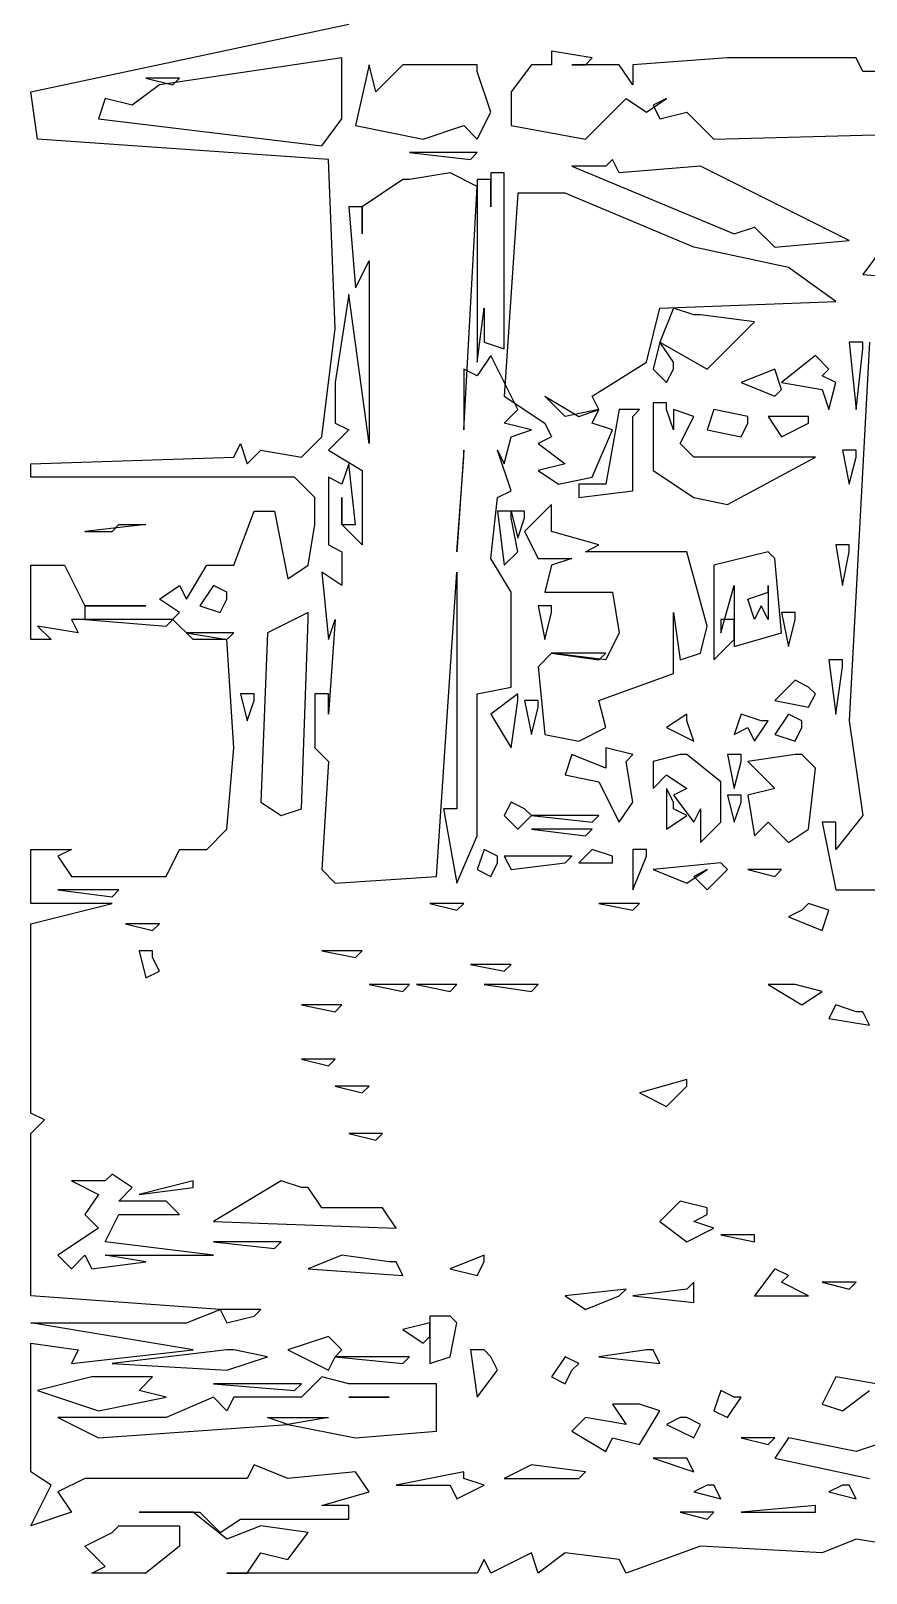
# Model space of a CAD drawing. Extents: x 1 to 798, y 2 to 577.
# Drawn here: x 1 to 124.5, y 2 to 230 of the extents above; entities that cross this region are included whole.
import ezdxf

# ---------------------------------------------------------------- set-up
doc = ezdxf.new("R2010")
doc.units = 0

msp = doc.modelspace()

# ---------------------------------------------------------------- linework, layer by layer
for p, q in [((1, 221), (48, 231)), ((1, 221), (48, 231)), ((47, 226), (20, 222)), ((47, 226), (20, 222)), ((47, 225), (47, 226)), ((47, 225), (47, 226)), ((84, 226), (78, 227)), ((78, 227), (78, 225)), ((84, 226), (78, 227)), ((78, 227), (78, 225)), ((83, 225), (84, 226)), ((83, 225), (84, 226)), ((104, 226), (90, 225)), ((104, 226), (90, 225)), ((123, 226), (104, 226)), ((123, 226), (104, 226)), ((124, 224), (123, 226)), ((124, 224), (123, 226)), ((47, 217), (47, 225)), ((47, 217), (47, 225)), ((51, 225), (49, 216)), ((51, 225), (49, 216)), ((52, 221), (51, 225)), ((52, 221), (51, 225)), ((56, 225), (52, 221)), ((56, 225), (52, 221)), ((67, 225), (56, 225)), ((67, 225), (56, 225)), ((67, 224), (67, 225)), ((67, 224), (67, 225)), ((69, 218), (67, 224)), ((69, 218), (67, 224)), ((75, 225), (72, 221)), ((75, 225), (72, 221)), ((78, 225), (75, 225)), ((78, 225), (75, 225)), ((88, 225), (81, 225)), ((81, 225), (83, 225)), ((88, 225), (81, 225)), ((81, 225), (83, 225)), ((90, 222), (88, 225)), ((90, 222), (88, 225)), ((90, 225), (90, 222)), ((90, 225), (90, 222)), ((142, 224), (124, 224)), ((142, 224), (124, 224)), ((20, 222), (16, 219)), ((20, 222), (16, 219)), ((23, 223), (18, 223)), ((18, 223), (22, 222)), ((23, 223), (18, 223)), ((18, 223), (22, 222)), ((22, 222), (23, 223)), ((22, 222), (23, 223)), ((2, 214), (1, 221)), ((2, 214), (1, 221)), ((12, 220), (11, 217)), ((12, 220), (11, 217)), ((16, 219), (12, 220)), ((16, 219), (12, 220)), ((72, 221), (72, 216)), ((72, 221), (72, 216)), ((83, 214), (89, 220)), ((83, 214), (89, 220)), ((89, 220), (92, 218)), ((89, 220), (92, 218)), ((92, 218), (95, 220)), ((92, 218), (95, 220)), ((95, 220), (93, 219)), ((95, 220), (93, 219)), ((93, 219), (94, 217)), ((93, 219), (94, 217)), ((11, 217), (44, 213)), ((11, 217), (44, 213)), ((44, 213), (47, 217)), ((44, 213), (47, 217)), ((67, 214), (69, 218)), ((67, 214), (69, 218)), ((94, 217), (98, 218)), ((94, 217), (98, 218)), ((98, 218), (102, 214)), ((98, 218), (102, 214)), ((49, 216), (59, 214)), ((49, 216), (59, 214)), ((59, 214), (65, 216)), ((59, 214), (65, 216)), ((65, 216), (67, 214)), ((65, 216), (67, 214)), ((72, 216), (83, 214)), ((72, 216), (83, 214)), ((102, 214), (141, 215)), ((102, 214), (141, 215)), ((45, 211), (2, 214)), ((45, 211), (2, 214)), ((46, 186), (45, 211)), ((46, 186), (45, 211)), ((67, 212), (57, 212)), ((57, 212), (66, 211)), ((67, 212), (57, 212)), ((57, 212), (66, 211)), ((66, 211), (67, 212)), ((66, 211), (67, 212)), ((86, 210), (81, 210)), ((81, 210), (105, 200)), ((86, 210), (81, 210)), ((81, 210), (105, 200)), ((87, 211), (86, 210)), ((87, 211), (86, 210)), ((88, 209), (87, 211)), ((88, 209), (87, 211)), ((100, 210), (88, 209)), ((100, 210), (88, 209)), ((122, 199), (100, 210)), ((122, 199), (100, 210)), ((56, 208), (50, 204)), ((56, 208), (50, 204)), ((57, 208), (56, 208)), ((57, 208), (56, 208)), ((63, 209), (57, 208)), ((63, 209), (57, 208)), ((67, 207), (63, 209)), ((67, 207), (63, 209)), ((69, 208), (67, 208)), ((67, 208), (67, 181)), ((69, 208), (67, 208)), ((67, 208), (67, 181)), ((71, 209), (69, 209)), ((69, 209), (69, 204)), ((71, 209), (69, 209)), ((69, 209), (69, 204)), ((69, 204), (69, 208)), ((69, 204), (69, 208)), ((71, 208), (71, 209)), ((71, 208), (71, 209)), ((71, 183), (71, 208)), ((71, 183), (71, 208)), ((65, 171), (67, 207)), ((65, 171), (67, 207)), ((73, 206), (71, 176)), ((73, 206), (71, 176)), ((79, 206), (73, 206)), ((79, 206), (73, 206)), ((80, 206), (79, 206)), ((80, 206), (79, 206)), ((99, 198), (80, 206)), ((99, 198), (80, 206)), ((50, 204), (48, 204)), ((48, 204), (49, 192)), ((50, 204), (48, 204)), ((48, 204), (49, 192)), ((50, 204), (50, 200)), ((50, 200), (50, 204)), ((50, 204), (50, 200)), ((50, 200), (50, 204)), ((105, 200), (108, 201)), ((105, 200), (108, 201)), ((108, 201), (111, 198)), ((108, 201), (111, 198)), ((111, 198), (122, 199)), ((111, 198), (122, 199)), ((113, 195), (99, 198)), ((113, 195), (99, 198)), ((127, 198), (124, 194)), ((127, 198), (124, 194)), ((49, 192), (51, 196)), ((49, 192), (51, 196)), ((51, 196), (51, 169)), ((51, 196), (51, 169)), ((120, 190), (113, 195)), ((120, 190), (113, 195)), ((124, 194), (136, 193)), ((124, 194), (136, 193)), ((48, 191), (46, 178)), ((48, 191), (46, 178)), ((51, 169), (48, 191)), ((51, 169), (48, 191)), ((94, 189), (120, 190)), ((94, 189), (120, 190)), ((67, 181), (68, 189)), ((67, 181), (68, 189)), ((68, 189), (68, 184)), ((68, 189), (68, 184)), ((92, 181), (94, 189)), ((92, 181), (94, 189)), ((96, 189), (94, 184)), ((96, 189), (94, 184)), ((99, 188), (96, 189)), ((99, 188), (96, 189)), ((100, 188), (99, 188)), ((100, 188), (99, 188)), ((108, 187), (100, 188)), ((108, 187), (100, 188)), ((101, 180), (108, 187)), ((101, 180), (108, 187)), ((44, 170), (46, 186)), ((44, 170), (46, 186)), ((68, 184), (71, 183)), ((68, 184), (71, 183)), ((94, 184), (93, 180)), ((94, 184), (93, 180)), ((94, 184), (101, 180)), ((96, 181), (94, 184)), ((94, 184), (101, 180)), ((96, 181), (94, 184)), ((124, 184), (122, 184)), ((122, 184), (123, 174)), ((125, 184), (122, 128)), ((124, 184), (122, 184)), ((122, 184), (123, 174)), ((125, 184), (122, 128)), ((123, 174), (124, 183)), ((123, 174), (124, 183)), ((124, 183), (124, 184)), ((124, 183), (124, 184)), ((69, 182), (67, 179)), ((69, 182), (67, 179)), ((73, 174), (69, 182)), ((73, 174), (69, 182)), ((84, 176), (92, 181)), ((84, 176), (92, 181)), ((96, 180), (96, 181)), ((96, 180), (96, 181)), ((117, 182), (112, 178)), ((117, 182), (112, 178)), ((119, 180), (117, 182)), ((119, 180), (117, 182)), ((46, 178), (46, 172)), ((46, 178), (46, 172)), ((67, 179), (65, 180)), ((65, 180), (65, 171)), ((67, 179), (65, 180)), ((65, 180), (65, 171)), ((93, 180), (95, 178)), ((93, 180), (95, 178)), ((95, 178), (96, 180)), ((95, 178), (96, 180)), ((111, 180), (106, 178)), ((111, 180), (106, 178)), ((106, 178), (111, 176)), ((106, 178), (111, 176)), ((112, 177), (111, 180)), ((112, 177), (111, 180)), ((112, 178), (118, 177)), ((112, 178), (118, 177)), ((118, 179), (119, 180)), ((118, 179), (119, 180)), ((120, 178), (118, 179)), ((120, 178), (118, 179)), ((119, 174), (120, 178)), ((119, 174), (120, 178)), ((71, 176), (77, 172)), ((71, 176), (77, 172)), ((80, 173), (77, 176)), ((77, 176), (82, 173)), ((80, 173), (77, 176)), ((77, 176), (82, 173)), ((85, 174), (84, 176)), ((85, 174), (84, 176)), ((111, 176), (112, 177)), ((111, 176), (112, 177)), ((118, 177), (119, 174)), ((118, 177), (119, 174)), ((71, 172), (73, 174)), ((71, 172), (73, 174)), ((85, 174), (80, 173)), ((85, 174), (80, 173)), ((82, 173), (85, 174)), ((82, 173), (85, 174)), ((84, 172), (85, 174)), ((84, 172), (85, 174)), ((88, 174), (86, 163)), ((88, 174), (86, 163)), ((91, 174), (88, 174)), ((91, 174), (88, 174)), ((90, 173), (91, 174)), ((90, 173), (91, 174)), ((95, 175), (93, 175)), ((93, 175), (93, 165)), ((95, 175), (93, 175)), ((93, 175), (93, 165)), ((95, 174), (95, 175)), ((95, 174), (95, 175)), ((96, 171), (95, 174)), ((96, 171), (95, 174)), ((99, 173), (96, 174)), ((96, 174), (96, 171)), ((99, 173), (96, 174)), ((96, 174), (96, 171)), ((102, 174), (101, 171)), ((102, 174), (101, 171)), ((107, 173), (102, 174)), ((107, 173), (102, 174)), ((48, 171), (45, 168)), ((48, 171), (45, 168)), ((46, 172), (48, 171)), ((46, 172), (48, 171)), ((75, 171), (71, 172)), ((75, 171), (71, 172)), ((72, 170), (75, 171)), ((72, 170), (75, 171)), ((77, 172), (78, 170)), ((77, 172), (78, 170)), ((87, 171), (84, 172)), ((87, 171), (84, 172)), ((84, 164), (87, 171)), ((84, 164), (87, 171)), ((90, 162), (90, 173)), ((90, 162), (90, 173)), ((97, 169), (99, 173)), ((97, 169), (99, 173)), ((101, 171), (106, 170)), ((101, 171), (106, 170)), ((106, 170), (107, 172)), ((106, 170), (107, 172)), ((107, 172), (107, 173)), ((107, 172), (107, 173)), ((116, 173), (110, 173)), ((110, 173), (112, 170)), ((116, 173), (110, 173)), ((110, 173), (112, 170)), ((112, 170), (116, 172)), ((112, 170), (116, 172)), ((116, 172), (116, 173)), ((116, 172), (116, 173)), ((31, 167), (32, 169)), ((31, 167), (32, 169)), ((32, 169), (33, 166)), ((32, 169), (33, 166)), ((41, 167), (44, 170)), ((41, 167), (44, 170)), ((71, 166), (72, 170)), ((71, 166), (72, 170)), ((78, 170), (76, 169)), ((78, 170), (76, 169)), ((76, 169), (80, 166)), ((76, 169), (80, 166)), ((99, 167), (97, 169)), ((99, 167), (97, 169)), ((1, 166), (31, 167)), ((1, 166), (31, 167)), ((33, 166), (35, 168)), ((33, 166), (35, 168)), ((35, 168), (41, 167)), ((35, 168), (41, 167)), ((45, 168), (50, 165)), ((45, 168), (50, 165)), ((65, 168), (64, 153)), ((65, 168), (64, 153)), ((64, 153), (65, 167)), ((64, 153), (65, 167)), ((65, 167), (65, 168)), ((65, 167), (65, 168)), ((72, 162), (70, 168)), ((70, 168), (71, 166)), ((72, 162), (70, 168)), ((70, 168), (71, 166)), ((117, 167), (99, 167)), ((117, 167), (99, 167)), ((104, 160), (117, 167)), ((104, 160), (117, 167)), ((123, 168), (121, 168)), ((121, 168), (122, 163)), ((123, 168), (121, 168)), ((121, 168), (122, 163)), ((122, 163), (123, 167)), ((122, 163), (123, 167)), ((123, 167), (123, 168)), ((123, 167), (123, 168)), ((1, 164), (1, 166)), ((1, 164), (1, 166)), ((48, 166), (47, 163)), ((48, 166), (47, 163)), ((49, 157), (48, 166)), ((49, 157), (48, 166)), ((50, 165), (50, 154)), ((50, 165), (50, 154)), ((80, 166), (76, 165)), ((80, 166), (76, 165)), ((76, 165), (79, 163)), ((76, 165), (79, 163)), ((93, 165), (99, 161)), ((93, 165), (99, 161)), ((40, 164), (1, 164)), ((40, 164), (1, 164)), ((43, 161), (40, 164)), ((43, 161), (40, 164)), ((47, 163), (45, 164)), ((45, 164), (45, 154)), ((47, 163), (45, 164)), ((45, 164), (45, 154)), ((70, 161), (72, 162)), ((70, 161), (72, 162)), ((79, 163), (84, 164)), ((79, 163), (84, 164)), ((86, 163), (82, 163)), ((82, 163), (82, 161)), ((86, 163), (82, 163)), ((82, 163), (82, 161)), ((82, 161), (90, 162)), ((82, 161), (90, 162)), ((43, 157), (43, 161)), ((43, 157), (43, 161)), ((47, 157), (47, 161)), ((47, 161), (47, 157)), ((47, 157), (47, 161)), ((47, 161), (47, 157)), ((69, 152), (70, 161)), ((69, 152), (70, 161)), ((78, 160), (74, 156)), ((78, 160), (74, 156)), ((78, 159), (78, 160)), ((78, 159), (78, 160)), ((99, 161), (104, 160)), ((99, 161), (104, 160)), ((31, 151), (34, 159)), ((31, 151), (34, 159)), ((34, 159), (37, 159)), ((34, 159), (37, 159)), ((37, 159), (39, 149)), ((37, 159), (39, 149)), ((72, 159), (70, 159)), ((70, 159), (71, 151)), ((72, 159), (70, 159)), ((70, 159), (71, 151)), ((72, 158), (72, 159)), ((74, 159), (72, 159)), ((72, 159), (73, 155)), ((72, 158), (72, 159)), ((74, 159), (72, 159)), ((72, 159), (73, 155)), ((73, 153), (72, 158)), ((73, 153), (72, 158)), ((73, 155), (74, 158)), ((73, 155), (74, 158)), ((74, 158), (74, 159)), ((74, 158), (74, 159)), ((78, 156), (78, 159)), ((78, 156), (78, 159)), ((18, 157), (9, 156)), ((18, 157), (9, 156)), ((9, 156), (13, 156)), ((9, 156), (13, 156)), ((13, 156), (14, 157)), ((13, 156), (14, 157)), ((14, 157), (18, 157)), ((14, 157), (18, 157)), ((42, 151), (43, 157)), ((42, 151), (43, 157)), ((50, 154), (47, 157)), ((47, 157), (49, 157)), ((50, 154), (47, 157)), ((47, 157), (49, 157)), ((74, 156), (76, 152)), ((74, 156), (76, 152)), ((85, 154), (78, 156)), ((85, 154), (78, 156)), ((45, 154), (47, 153)), ((45, 154), (47, 153)), ((47, 153), (47, 148)), ((47, 153), (47, 148)), ((71, 151), (73, 153)), ((71, 151), (73, 153)), ((83, 153), (85, 154)), ((83, 153), (85, 154)), ((98, 153), (83, 153)), ((98, 153), (83, 153)), ((101, 142), (98, 153)), ((101, 142), (98, 153)), ((110, 153), (102, 151)), ((110, 153), (102, 151)), ((111, 152), (110, 153)), ((111, 152), (110, 153)), ((122, 154), (120, 154)), ((120, 154), (121, 148)), ((122, 154), (120, 154)), ((120, 154), (121, 148)), ((121, 148), (122, 153)), ((121, 148), (122, 153)), ((122, 153), (122, 154)), ((122, 153), (122, 154)), ((1, 140), (1, 151)), ((1, 151), (6, 151)), ((1, 140), (1, 151)), ((1, 151), (6, 151)), ((6, 151), (9, 145)), ((6, 151), (9, 145)), ((24, 146), (27, 151)), ((24, 146), (27, 151)), ((27, 151), (31, 151)), ((27, 151), (31, 151)), ((39, 149), (42, 151)), ((39, 149), (42, 151)), ((72, 147), (69, 152)), ((72, 147), (69, 152)), ((76, 152), (81, 152)), ((76, 152), (81, 152)), ((78, 151), (77, 147)), ((78, 151), (77, 147)), ((81, 152), (78, 151)), ((81, 152), (78, 151)), ((102, 151), (102, 137)), ((102, 151), (102, 137)), ((112, 141), (111, 152)), ((112, 141), (111, 152)), ((47, 148), (44, 150)), ((44, 150), (45, 140)), ((47, 148), (44, 150)), ((44, 150), (45, 140)), ((61, 105), (64, 150)), ((61, 105), (64, 150)), ((64, 150), (64, 115)), ((64, 150), (64, 115)), ((20, 146), (23, 148)), ((20, 146), (23, 148)), ((23, 144), (20, 146)), ((23, 144), (20, 146)), ((23, 148), (24, 146)), ((23, 148), (24, 146)), ((28, 148), (26, 145)), ((28, 148), (26, 145)), ((30, 147), (28, 148)), ((30, 147), (28, 148)), ((29, 144), (30, 146)), ((29, 144), (30, 146)), ((30, 146), (30, 147)), ((30, 146), (30, 147)), ((72, 133), (72, 147)), ((72, 133), (72, 147)), ((77, 147), (87, 147)), ((77, 147), (87, 147)), ((87, 147), (88, 141)), ((87, 147), (88, 141)), ((103, 141), (105, 148)), ((103, 141), (105, 148)), ((105, 148), (105, 139)), ((105, 148), (105, 139)), ((107, 146), (110, 147)), ((107, 146), (110, 147)), ((108, 143), (107, 146)), ((108, 143), (107, 146)), ((110, 148), (110, 143)), ((110, 147), (110, 148)), ((110, 148), (110, 143)), ((110, 147), (110, 148)), ((9, 145), (18, 145)), ((18, 145), (9, 145)), ((9, 145), (9, 143)), ((9, 145), (18, 145)), ((18, 145), (9, 145)), ((9, 145), (9, 143)), ((21, 142), (23, 144)), ((21, 142), (23, 144)), ((26, 145), (29, 144)), ((26, 145), (29, 144)), ((42, 144), (36, 141)), ((42, 144), (36, 141)), ((42, 143), (42, 144)), ((42, 143), (42, 144)), ((78, 145), (76, 145)), ((76, 145), (77, 140)), ((78, 145), (76, 145)), ((76, 145), (77, 140)), ((77, 140), (78, 144)), ((77, 140), (78, 144)), ((78, 144), (78, 145)), ((78, 144), (78, 145)), ((96, 135), (96, 144)), ((96, 144), (97, 137)), ((96, 135), (96, 144)), ((96, 144), (97, 137)), ((109, 145), (108, 143)), ((109, 145), (108, 143)), ((110, 143), (109, 145)), ((110, 143), (109, 145)), ((114, 144), (112, 144)), ((112, 144), (113, 139)), ((114, 144), (112, 144)), ((112, 144), (113, 139)), ((114, 143), (114, 144)), ((114, 143), (114, 144)), ((8, 141), (2, 142)), ((2, 142), (4, 140)), ((8, 141), (2, 142)), ((2, 142), (4, 140)), ((22, 143), (7, 143)), ((7, 143), (8, 141)), ((22, 143), (7, 143)), ((7, 143), (8, 141)), ((9, 143), (21, 142)), ((9, 143), (21, 142)), ((25, 140), (22, 143)), ((25, 140), (22, 143)), ((41, 115), (42, 143)), ((41, 115), (42, 143)), ((45, 140), (46, 143)), ((46, 143), (45, 129)), ((45, 140), (46, 143)), ((46, 143), (45, 129)), ((100, 138), (101, 142)), ((100, 138), (101, 142)), ((105, 143), (103, 143)), ((103, 143), (103, 141)), ((105, 143), (103, 143)), ((103, 143), (103, 141)), ((105, 140), (105, 143)), ((105, 140), (105, 143)), ((113, 139), (114, 143)), ((113, 139), (114, 143)), ((4, 140), (1, 140)), ((4, 140), (1, 140)), ((31, 141), (24, 141)), ((24, 141), (30, 140)), ((31, 141), (24, 141)), ((24, 141), (30, 140)), ((30, 140), (25, 140)), ((30, 140), (25, 140)), ((30, 140), (31, 141)), ((30, 140), (31, 141)), ((31, 124), (30, 140)), ((31, 124), (30, 140)), ((36, 141), (35, 116)), ((36, 141), (35, 116)), ((88, 141), (86, 137)), ((88, 141), (86, 137)), ((102, 137), (105, 140)), ((102, 137), (105, 140)), ((105, 139), (112, 141)), ((105, 139), (112, 141)), ((78, 138), (76, 136)), ((78, 138), (76, 136)), ((86, 137), (78, 138)), ((86, 138), (78, 138)), ((78, 138), (85, 137)), ((86, 137), (78, 138)), ((86, 138), (78, 138)), ((78, 138), (85, 137)), ((85, 137), (86, 138)), ((85, 137), (86, 138)), ((97, 137), (100, 138)), ((97, 137), (100, 138)), ((121, 137), (119, 137)), ((119, 137), (120, 129)), ((121, 137), (119, 137)), ((119, 137), (120, 129)), ((121, 136), (121, 137)), ((121, 136), (121, 137)), ((76, 136), (77, 126)), ((76, 136), (77, 126)), ((85, 131), (96, 135)), ((85, 131), (96, 135)), ((120, 129), (121, 136)), ((120, 129), (121, 136)), ((67, 132), (72, 133)), ((67, 132), (72, 133)), ((114, 134), (111, 131)), ((114, 134), (111, 131)), ((116, 133), (114, 134)), ((116, 133), (114, 134)), ((117, 132), (116, 133)), ((117, 132), (116, 133)), ((34, 132), (32, 132)), ((32, 132), (33, 128)), ((34, 132), (32, 132)), ((32, 132), (33, 128)), ((33, 128), (34, 131)), ((33, 128), (34, 131)), ((34, 131), (34, 132)), ((34, 131), (34, 132)), ((45, 132), (43, 132)), ((43, 132), (43, 124)), ((45, 132), (43, 132)), ((43, 132), (43, 124)), ((45, 129), (45, 132)), ((45, 129), (45, 132)), ((67, 111), (67, 132)), ((67, 111), (67, 132)), ((73, 132), (69, 129)), ((73, 132), (69, 129)), ((72, 124), (73, 131)), ((72, 124), (73, 131)), ((73, 131), (73, 132)), ((73, 131), (73, 132)), ((76, 131), (74, 131)), ((74, 131), (75, 126)), ((76, 131), (74, 131)), ((74, 131), (75, 126)), ((75, 126), (76, 130)), ((75, 126), (76, 130)), ((76, 130), (76, 131)), ((76, 130), (76, 131)), ((86, 127), (85, 131)), ((86, 127), (85, 131)), ((111, 131), (116, 130)), ((111, 131), (116, 130)), ((116, 130), (117, 132)), ((116, 130), (117, 132)), ((69, 129), (72, 124)), ((69, 129), (72, 124)), ((98, 129), (95, 127)), ((98, 129), (95, 127)), ((98, 128), (98, 129)), ((98, 128), (98, 129)), ((99, 125), (98, 128)), ((99, 125), (98, 128)), ((106, 129), (105, 126)), ((106, 129), (105, 126)), ((109, 128), (106, 129)), ((109, 128), (106, 129)), ((108, 125), (110, 128)), ((108, 125), (110, 128)), ((110, 128), (109, 128)), ((110, 128), (109, 128)), ((113, 129), (111, 126)), ((113, 129), (111, 126)), ((115, 128), (113, 129)), ((115, 128), (113, 129)), ((115, 127), (115, 128)), ((115, 127), (115, 128)), ((122, 128), (124, 114)), ((122, 128), (124, 114)), ((77, 126), (82, 125)), ((77, 126), (82, 125)), ((82, 125), (86, 127)), ((82, 125), (86, 127)), ((95, 127), (99, 125)), ((95, 127), (99, 125)), ((105, 126), (107, 127)), ((105, 126), (107, 127)), ((107, 127), (108, 125)), ((107, 127), (108, 125)), ((111, 126), (114, 125)), ((111, 126), (114, 125)), ((114, 125), (115, 127)), ((114, 125), (115, 127)), ((30, 112), (31, 124)), ((30, 112), (31, 124)), ((43, 124), (45, 122)), ((43, 124), (45, 122)), ((90, 123), (86, 124)), ((86, 124), (86, 121)), ((90, 123), (86, 124)), ((86, 124), (86, 121)), ((45, 122), (44, 106)), ((45, 122), (44, 106)), ((81, 123), (80, 120)), ((81, 123), (80, 120)), ((86, 121), (81, 123)), ((86, 121), (81, 123)), ((89, 122), (90, 123)), ((89, 122), (90, 123)), ((90, 116), (89, 122)), ((90, 116), (89, 122)), ((97, 123), (93, 122)), ((97, 123), (93, 122)), ((93, 122), (93, 118)), ((93, 122), (93, 118)), ((98, 123), (97, 123)), ((98, 123), (97, 123)), ((103, 119), (98, 123)), ((103, 119), (98, 123)), ((106, 123), (104, 123)), ((104, 123), (105, 118)), ((106, 123), (104, 123)), ((104, 123), (105, 118)), ((105, 118), (106, 122)), ((105, 118), (106, 122)), ((106, 122), (106, 123)), ((106, 122), (106, 123)), ((114, 123), (107, 122)), ((114, 123), (107, 122)), ((107, 122), (111, 118)), ((107, 122), (111, 118)), ((115, 123), (114, 123)), ((115, 123), (114, 123)), ((117, 121), (115, 123)), ((117, 121), (115, 123)), ((116, 112), (117, 121)), ((116, 112), (117, 121)), ((80, 120), (85, 119)), ((80, 120), (85, 119)), ((85, 119), (88, 113)), ((85, 119), (88, 113)), ((93, 118), (95, 120)), ((93, 118), (95, 120)), ((95, 120), (98, 118)), ((95, 120), (98, 118)), ((103, 113), (103, 119)), ((103, 113), (103, 119)), ((96, 116), (95, 118)), ((95, 118), (95, 112)), ((96, 116), (95, 118)), ((95, 118), (95, 112)), ((98, 118), (96, 117)), ((98, 118), (96, 117)), ((96, 117), (99, 113)), ((96, 117), (99, 113)), ((106, 117), (104, 117)), ((104, 117), (105, 113)), ((106, 117), (104, 117)), ((104, 117), (105, 113)), ((106, 116), (106, 117)), ((106, 116), (106, 117)), ((111, 118), (107, 117)), ((111, 118), (107, 117)), ((107, 117), (108, 111)), ((107, 117), (108, 111)), ((35, 116), (38, 114)), ((35, 116), (38, 114)), ((38, 114), (41, 115)), ((38, 114), (41, 115)), ((64, 115), (62, 115)), ((62, 115), (64, 104)), ((64, 115), (62, 115)), ((62, 115), (64, 104)), ((72, 116), (71, 114)), ((72, 116), (71, 114)), ((71, 114), (73, 112)), ((71, 114), (73, 112)), ((74, 115), (72, 116)), ((74, 115), (72, 116)), ((73, 112), (75, 114)), ((73, 112), (75, 114)), ((75, 114), (74, 115)), ((75, 114), (74, 115)), ((85, 114), (75, 114)), ((75, 114), (84, 113)), ((85, 114), (75, 114)), ((75, 114), (84, 113)), ((84, 113), (85, 114)), ((84, 113), (85, 114)), ((88, 113), (90, 116)), ((88, 113), (90, 116)), ((95, 112), (98, 114)), ((95, 112), (98, 114)), ((96, 115), (96, 116)), ((96, 115), (96, 116)), ((98, 114), (96, 115)), ((98, 114), (96, 115)), ((99, 113), (100, 115)), ((99, 113), (100, 115)), ((100, 115), (100, 110)), ((100, 115), (100, 110)), ((105, 113), (106, 116)), ((105, 113), (106, 116)), ((124, 114), (120, 109)), ((124, 114), (120, 109)), ((27, 109), (30, 112)), ((27, 109), (30, 112)), ((84, 112), (75, 112)), ((75, 112), (83, 111)), ((84, 112), (75, 112)), ((75, 112), (83, 111)), ((83, 111), (84, 112)), ((83, 111), (84, 112)), ((100, 110), (103, 113)), ((100, 110), (103, 113)), ((108, 111), (110, 113)), ((108, 111), (110, 113)), ((110, 113), (113, 110)), ((110, 113), (113, 110)), ((113, 110), (116, 112)), ((113, 110), (116, 112)), ((120, 113), (118, 113)), ((118, 113), (120, 103)), ((120, 113), (118, 113)), ((118, 113), (120, 103)), ((120, 109), (120, 113)), ((120, 109), (120, 113)), ((64, 104), (67, 111)), ((64, 104), (67, 111)), ((1, 101), (1, 109)), ((1, 109), (7, 109)), ((1, 101), (1, 109)), ((1, 109), (7, 109)), ((7, 109), (5, 108)), ((7, 109), (5, 108)), ((5, 108), (7, 105)), ((5, 108), (7, 105)), ((21, 105), (23, 109)), ((21, 105), (23, 109)), ((23, 109), (27, 109)), ((23, 109), (27, 109)), ((68, 109), (67, 106)), ((68, 109), (67, 106)), ((70, 108), (68, 109)), ((70, 108), (68, 109)), ((70, 107), (70, 108)), ((70, 107), (70, 108)), ((81, 108), (71, 108)), ((71, 108), (72, 106)), ((81, 108), (71, 108)), ((71, 108), (72, 106)), ((80, 107), (81, 108)), ((80, 107), (81, 108)), ((84, 109), (82, 107)), ((84, 109), (82, 107)), ((87, 108), (84, 109)), ((87, 108), (84, 109)), ((87, 107), (87, 108)), ((87, 107), (87, 108)), ((92, 109), (90, 109)), ((90, 109), (90, 103)), ((92, 109), (90, 109)), ((90, 109), (90, 103)), ((90, 103), (92, 108)), ((90, 103), (92, 108)), ((92, 108), (92, 109)), ((92, 108), (92, 109)), ((7, 105), (21, 105)), ((7, 105), (21, 105)), ((44, 106), (46, 104)), ((44, 106), (46, 104)), ((46, 104), (61, 105)), ((46, 104), (61, 105)), ((67, 106), (69, 105)), ((67, 106), (69, 105)), ((69, 105), (70, 107)), ((69, 105), (70, 107)), ((72, 106), (80, 107)), ((72, 106), (80, 107)), ((82, 107), (87, 107)), ((82, 107), (87, 107)), ((103, 107), (93, 106)), ((103, 107), (93, 106)), ((93, 106), (98, 104)), ((93, 106), (98, 104)), ((98, 104), (101, 106)), ((98, 104), (101, 106)), ((101, 106), (99, 105)), ((101, 106), (99, 105)), ((99, 105), (101, 103)), ((99, 105), (101, 103)), ((101, 103), (104, 106)), ((101, 103), (104, 106)), ((104, 106), (103, 107)), ((104, 106), (103, 107)), ((112, 106), (107, 106)), ((107, 106), (111, 105)), ((112, 106), (107, 106)), ((107, 106), (111, 105)), ((111, 105), (112, 106)), ((111, 105), (112, 106)), ((14, 103), (5, 103)), ((5, 103), (13, 102)), ((14, 103), (5, 103)), ((5, 103), (13, 102)), ((13, 102), (14, 103)), ((13, 102), (14, 103)), ((120, 103), (129, 103)), ((120, 103), (129, 103)), ((1, 98), (13, 101)), ((13, 101), (1, 101)), ((1, 98), (13, 101)), ((13, 101), (1, 101)), ((65, 101), (60, 101)), ((60, 101), (64, 100)), ((65, 101), (60, 101)), ((60, 101), (64, 100)), ((64, 100), (65, 101)), ((64, 100), (65, 101)), ((91, 101), (85, 101)), ((85, 101), (90, 100)), ((91, 101), (85, 101)), ((85, 101), (90, 100)), ((90, 100), (91, 101)), ((90, 100), (91, 101)), ((116, 101), (115, 100)), ((116, 101), (115, 100)), ((119, 100), (116, 101)), ((119, 100), (116, 101)), ((115, 100), (113, 99)), ((115, 100), (113, 99)), ((113, 99), (118, 97)), ((113, 99), (118, 97)), ((118, 97), (119, 100)), ((118, 97), (119, 100)), ((1, 70), (1, 98)), ((1, 70), (1, 98)), ((20, 98), (15, 98)), ((15, 98), (19, 97)), ((20, 98), (15, 98)), ((15, 98), (19, 97)), ((19, 97), (20, 98)), ((19, 97), (20, 98)), ((19, 94), (17, 94)), ((17, 94), (18, 90)), ((19, 94), (17, 94)), ((17, 94), (18, 90)), ((19, 93), (19, 94)), ((19, 93), (19, 94)), ((50, 94), (44, 94)), ((44, 94), (49, 93)), ((50, 94), (44, 94)), ((44, 94), (49, 93)), ((49, 93), (50, 94)), ((49, 93), (50, 94)), ((20, 91), (19, 93)), ((20, 91), (19, 93)), ((72, 92), (66, 92)), ((66, 92), (71, 91)), ((72, 92), (66, 92)), ((66, 92), (71, 91)), ((71, 91), (72, 92)), ((71, 91), (72, 92)), ((18, 90), (20, 91)), ((18, 90), (20, 91)), ((57, 89), (51, 89)), ((51, 89), (56, 88)), ((57, 89), (51, 89)), ((51, 89), (56, 88)), ((56, 88), (57, 89)), ((56, 88), (57, 89)), ((64, 89), (58, 89)), ((58, 89), (63, 88)), ((64, 89), (58, 89)), ((58, 89), (63, 88)), ((63, 88), (64, 89)), ((63, 88), (64, 89)), ((76, 89), (68, 89)), ((68, 89), (75, 88)), ((76, 89), (68, 89)), ((68, 89), (75, 88)), ((75, 88), (76, 89)), ((75, 88), (76, 89)), ((113, 89), (110, 89)), ((110, 89), (115, 86)), ((113, 89), (110, 89)), ((110, 89), (115, 86)), ((114, 89), (113, 89)), ((114, 89), (113, 89)), ((118, 88), (114, 89)), ((118, 88), (114, 89)), ((115, 86), (118, 88)), ((115, 86), (118, 88)), ((47, 86), (41, 86)), ((41, 86), (46, 85)), ((47, 86), (41, 86)), ((41, 86), (46, 85)), ((46, 85), (47, 86)), ((46, 85), (47, 86)), ((120, 86), (119, 84)), ((120, 86), (119, 84)), ((123, 85), (120, 86)), ((123, 85), (120, 86)), ((124, 85), (123, 85)), ((124, 85), (123, 85)), ((125, 83), (124, 85)), ((125, 83), (124, 85)), ((119, 84), (125, 83)), ((119, 84), (125, 83)), ((46, 78), (41, 78)), ((41, 78), (45, 77)), ((46, 78), (41, 78)), ((41, 78), (45, 77)), ((45, 77), (46, 78)), ((45, 77), (46, 78)), ((51, 74), (46, 74)), ((46, 74), (50, 73)), ((51, 74), (46, 74)), ((46, 74), (50, 73)), ((50, 73), (51, 74)), ((50, 73), (51, 74)), ((98, 75), (91, 73)), ((98, 75), (91, 73)), ((91, 73), (95, 71)), ((91, 73), (95, 71)), ((95, 71), (98, 74)), ((95, 71), (98, 74)), ((98, 74), (98, 75)), ((98, 74), (98, 75)), ((3, 69), (1, 70)), ((3, 69), (1, 70)), ((1, 67), (3, 69)), ((1, 67), (3, 69)), ((1, 43), (1, 67)), ((1, 43), (1, 67)), ((53, 67), (48, 67)), ((48, 67), (52, 66)), ((53, 67), (48, 67)), ((48, 67), (52, 66)), ((52, 66), (53, 67)), ((52, 66), (53, 67)), ((12, 60), (7, 60)), ((7, 60), (11, 58)), ((12, 60), (7, 60)), ((7, 60), (11, 58)), ((13, 61), (12, 60)), ((13, 61), (12, 60)), ((16, 59), (13, 61)), ((16, 59), (13, 61)), ((25, 60), (17, 58)), ((25, 60), (17, 58)), ((25, 59), (25, 60)), ((25, 59), (25, 60)), ((38, 60), (28, 54)), ((38, 60), (28, 54)), ((41, 59), (38, 60)), ((41, 59), (38, 60)), ((11, 58), (9, 55)), ((11, 58), (9, 55)), ((14, 57), (16, 59)), ((14, 57), (16, 59)), ((21, 57), (14, 57)), ((21, 57), (14, 57)), ((17, 58), (25, 59)), ((17, 58), (25, 59)), ((23, 55), (21, 57)), ((23, 55), (21, 57)), ((42, 59), (41, 59)), ((42, 59), (41, 59)), ((44, 56), (42, 59)), ((44, 56), (42, 59)), ((97, 57), (94, 54)), ((97, 57), (94, 54)), ((101, 56), (97, 57)), ((101, 56), (97, 57)), ((9, 55), (11, 53)), ((9, 55), (11, 53)), ((12, 51), (14, 55)), ((12, 51), (14, 55)), ((14, 55), (23, 55)), ((14, 55), (23, 55)), ((53, 56), (44, 56)), ((53, 56), (44, 56)), ((55, 53), (53, 56)), ((55, 53), (53, 56)), ((99, 54), (101, 55)), ((99, 54), (101, 55)), ((101, 55), (101, 56)), ((101, 55), (101, 56)), ((11, 53), (5, 49)), ((11, 53), (5, 49)), ((28, 54), (55, 53)), ((28, 54), (55, 53)), ((94, 54), (98, 51)), ((94, 54), (98, 51)), ((98, 51), (102, 53)), ((98, 51), (102, 53)), ((102, 53), (99, 54)), ((102, 53), (99, 54)), ((28, 49), (12, 51)), ((28, 49), (12, 51)), ((38, 51), (28, 51)), ((28, 51), (37, 50)), ((38, 51), (28, 51)), ((28, 51), (37, 50)), ((37, 50), (38, 51)), ((37, 50), (38, 51)), ((108, 52), (103, 52)), ((103, 52), (108, 51)), ((108, 52), (103, 52)), ((103, 52), (108, 51)), ((108, 51), (108, 52)), ((108, 51), (108, 52)), ((5, 49), (7, 47)), ((5, 49), (7, 47)), ((7, 47), (9, 49)), ((7, 47), (9, 49)), ((9, 49), (10, 47)), ((9, 49), (10, 47)), ((10, 47), (18, 48)), ((10, 47), (18, 48)), ((18, 48), (12, 49)), ((12, 49), (28, 49)), ((18, 48), (12, 49)), ((12, 49), (28, 49)), ((47, 49), (42, 47)), ((47, 49), (42, 47)), ((54, 48), (47, 49)), ((54, 48), (47, 49)), ((55, 48), (54, 48)), ((55, 48), (54, 48)), ((56, 46), (55, 48)), ((56, 46), (55, 48)), ((68, 49), (63, 47)), ((68, 49), (63, 47)), ((67, 46), (68, 48)), ((67, 46), (68, 48)), ((68, 48), (68, 49)), ((68, 48), (68, 49)), ((42, 47), (56, 46)), ((42, 47), (56, 46)), ((63, 47), (67, 46)), ((63, 47), (67, 46)), ((111, 47), (108, 43)), ((111, 47), (108, 43)), ((113, 46), (111, 47)), ((113, 46), (111, 47)), ((112, 45), (113, 46)), ((112, 45), (113, 46)), ((89, 44), (80, 43)), ((89, 44), (80, 43)), ((88, 43), (89, 44)), ((88, 43), (89, 44)), ((98, 44), (90, 43)), ((98, 44), (90, 43)), ((99, 45), (98, 44)), ((99, 45), (98, 44)), ((99, 42), (99, 45)), ((99, 42), (99, 45)), ((116, 43), (112, 45)), ((116, 43), (112, 45)), ((123, 45), (118, 45)), ((118, 45), (122, 44)), ((123, 45), (118, 45)), ((118, 45), (122, 44)), ((122, 44), (123, 45)), ((122, 44), (123, 45)), ((29, 41), (1, 43)), ((29, 41), (1, 43)), ((80, 43), (83, 41)), ((80, 43), (83, 41)), ((83, 41), (88, 43)), ((83, 41), (88, 43)), ((90, 43), (99, 42)), ((90, 43), (99, 42)), ((108, 43), (116, 43)), ((108, 43), (116, 43)), ((25, 35), (1, 39)), ((1, 39), (24, 39)), ((25, 35), (1, 39)), ((1, 39), (24, 39)), ((24, 39), (29, 41)), ((24, 39), (29, 41)), ((35, 41), (29, 41)), ((29, 41), (30, 39)), ((35, 41), (29, 41)), ((29, 41), (30, 39)), ((30, 39), (34, 40)), ((30, 39), (34, 40)), ((34, 40), (35, 41)), ((34, 40), (35, 41)), ((60, 39), (56, 38)), ((60, 39), (56, 38)), ((63, 40), (60, 40)), ((60, 40), (60, 33)), ((63, 40), (60, 40)), ((60, 40), (60, 33)), ((60, 37), (60, 39)), ((60, 37), (60, 39)), ((64, 39), (63, 40)), ((64, 39), (63, 40)), ((63, 34), (64, 39)), ((63, 34), (64, 39)), ((45, 37), (39, 35)), ((45, 37), (39, 35)), ((47, 35), (45, 37)), ((47, 35), (45, 37)), ((56, 38), (59, 36)), ((56, 38), (59, 36)), ((59, 36), (60, 37)), ((59, 36), (60, 37)), ((1, 17), (1, 36)), ((1, 36), (8, 35)), ((1, 17), (1, 36)), ((1, 36), (8, 35)), ((8, 35), (7, 33)), ((7, 33), (25, 35)), ((8, 35), (7, 33)), ((7, 33), (25, 35)), ((30, 35), (13, 33)), ((30, 35), (13, 33)), ((31, 35), (30, 35)), ((31, 35), (30, 35)), ((36, 34), (31, 35)), ((36, 34), (31, 35)), ((39, 35), (45, 32)), ((39, 35), (45, 32)), ((46, 34), (47, 35)), ((46, 34), (47, 35)), ((68, 35), (66, 35)), ((66, 35), (67, 28)), ((68, 35), (66, 35)), ((66, 35), (67, 28)), ((69, 34), (68, 35)), ((69, 34), (68, 35)), ((92, 35), (85, 34)), ((92, 35), (85, 34)), ((93, 35), (92, 35)), ((93, 35), (92, 35)), ((94, 33), (93, 35)), ((94, 33), (93, 35)), ((13, 33), (30, 32)), ((13, 33), (30, 32)), ((30, 32), (36, 34)), ((30, 32), (36, 34)), ((45, 32), (46, 34)), ((45, 32), (46, 34)), ((57, 34), (46, 34)), ((46, 34), (56, 33)), ((57, 34), (46, 34)), ((46, 34), (56, 33)), ((56, 33), (57, 34)), ((56, 33), (57, 34)), ((60, 33), (63, 34)), ((60, 33), (63, 34)), ((67, 28), (70, 32)), ((67, 28), (70, 32)), ((70, 32), (69, 34)), ((70, 32), (69, 34)), ((80, 34), (78, 31)), ((80, 34), (78, 31)), ((82, 33), (80, 34)), ((82, 33), (80, 34)), ((80, 30), (81, 32)), ((80, 30), (81, 32)), ((81, 32), (82, 33)), ((81, 32), (82, 33)), ((85, 34), (94, 33)), ((85, 34), (94, 33)), ((10, 31), (2, 29)), ((10, 31), (2, 29)), ((11, 31), (10, 31)), ((11, 31), (10, 31)), ((19, 31), (11, 31)), ((19, 31), (11, 31)), ((17, 29), (19, 31)), ((17, 29), (19, 31)), ((41, 30), (28, 30)), ((28, 30), (40, 29)), ((41, 30), (28, 30)), ((28, 30), (40, 29)), ((40, 29), (41, 30)), ((40, 29), (41, 30)), ((44, 31), (41, 28)), ((44, 31), (41, 28)), ((48, 30), (44, 31)), ((48, 30), (44, 31)), ((49, 30), (48, 30)), ((49, 30), (48, 30)), ((61, 30), (49, 30)), ((61, 30), (49, 30)), ((61, 23), (61, 30)), ((61, 23), (61, 30)), ((78, 31), (80, 30)), ((78, 31), (80, 30)), ((120, 31), (118, 27)), ((120, 31), (118, 27)), ((126, 30), (120, 31)), ((126, 30), (120, 31)), ((2, 29), (11, 26)), ((2, 29), (11, 26)), ((11, 26), (21, 28)), ((11, 26), (21, 28)), ((21, 28), (17, 29)), ((21, 28), (17, 29)), ((28, 28), (21, 25)), ((28, 28), (21, 25)), ((30, 26), (28, 28)), ((30, 26), (28, 28)), ((31, 28), (30, 26)), ((31, 28), (30, 26)), ((41, 28), (31, 28)), ((41, 28), (31, 28)), ((48, 28), (54, 28)), ((49, 28), (48, 28)), ((48, 28), (54, 28)), ((49, 28), (48, 28)), ((54, 28), (49, 28)), ((54, 28), (49, 28)), ((103, 29), (102, 26)), ((103, 29), (102, 26)), ((105, 28), (103, 29)), ((105, 28), (103, 29)), ((104, 25), (106, 28)), ((104, 25), (106, 28)), ((106, 28), (105, 28)), ((106, 28), (105, 28)), ((121, 26), (125, 29)), ((121, 26), (125, 29)), ((90, 27), (87, 27)), ((87, 27), (89, 24)), ((90, 27), (87, 27)), ((87, 27), (89, 24)), ((91, 27), (90, 27)), ((91, 27), (90, 27)), ((94, 26), (91, 27)), ((94, 26), (91, 27)), ((91, 21), (94, 26)), ((91, 21), (94, 26)), ((102, 26), (104, 25)), ((102, 26), (104, 25)), ((118, 27), (121, 26)), ((118, 27), (121, 26)), ((21, 25), (5, 25)), ((5, 25), (11, 22)), ((21, 25), (5, 25)), ((5, 25), (11, 22)), ((11, 22), (39, 24)), ((11, 22), (39, 24)), ((39, 24), (36, 25)), ((36, 25), (45, 25)), ((39, 24), (36, 25)), ((36, 25), (45, 25)), ((45, 25), (39, 24)), ((45, 25), (39, 24)), ((39, 24), (49, 22)), ((39, 24), (49, 22)), ((49, 22), (61, 23)), ((49, 22), (61, 23)), ((83, 25), (81, 23)), ((83, 25), (81, 23)), ((81, 23), (86, 20)), ((81, 23), (86, 20)), ((89, 24), (83, 25)), ((89, 24), (83, 25)), ((97, 25), (95, 24)), ((97, 25), (95, 24)), ((95, 24), (99, 22)), ((95, 24), (99, 22)), ((98, 25), (97, 25)), ((98, 25), (97, 25)), ((100, 24), (98, 25)), ((100, 24), (98, 25)), ((99, 22), (100, 24)), ((99, 22), (100, 24)), ((132, 23), (123, 20)), ((132, 23), (123, 20)), ((86, 20), (87, 22)), ((86, 20), (87, 22)), ((87, 22), (91, 21)), ((87, 22), (91, 21)), ((111, 22), (106, 22)), ((106, 22), (110, 21)), ((111, 22), (106, 22)), ((106, 22), (110, 21)), ((110, 21), (111, 22)), ((110, 21), (111, 22)), ((113, 22), (111, 19)), ((113, 22), (111, 19)), ((123, 20), (113, 22)), ((123, 20), (113, 22)), ((97, 19), (93, 19)), ((93, 19), (99, 17)), ((97, 19), (93, 19)), ((93, 19), (99, 17)), ((98, 19), (97, 19)), ((98, 19), (97, 19)), ((99, 17), (98, 19)), ((99, 17), (98, 19)), ((111, 19), (125, 16)), ((111, 19), (125, 16)), ((4, 15), (1, 17)), ((4, 15), (1, 17)), ((9, 16), (5, 14)), ((9, 16), (5, 14)), ((33, 16), (9, 16)), ((33, 16), (9, 16)), ((34, 18), (33, 16)), ((34, 18), (33, 16)), ((39, 16), (34, 18)), ((39, 16), (34, 18)), ((49, 17), (39, 16)), ((49, 17), (39, 16)), ((51, 14), (49, 17)), ((51, 14), (49, 17)), ((65, 17), (55, 15)), ((65, 17), (55, 15)), ((65, 16), (65, 17)), ((65, 16), (65, 17)), ((68, 15), (65, 16)), ((68, 15), (65, 16)), ((75, 18), (71, 16)), ((75, 18), (71, 16)), ((71, 16), (82, 16)), ((71, 16), (82, 16)), ((83, 17), (75, 18)), ((83, 17), (75, 18)), ((82, 16), (83, 17)), ((82, 16), (83, 17)), ((1, 9), (4, 15)), ((1, 9), (4, 15)), ((5, 14), (7, 11)), ((5, 14), (7, 11)), ((44, 12), (51, 14)), ((44, 12), (51, 14)), ((55, 15), (63, 15)), ((55, 15), (63, 15)), ((63, 15), (64, 13)), ((63, 15), (64, 13)), ((64, 13), (68, 15)), ((64, 13), (68, 15)), ((101, 15), (99, 14)), ((101, 15), (99, 14)), ((99, 14), (103, 13)), ((99, 14), (103, 13)), ((102, 15), (101, 15)), ((102, 15), (101, 15)), ((103, 13), (102, 15)), ((103, 13), (102, 15)), ((121, 15), (119, 14)), ((121, 15), (119, 14)), ((119, 14), (123, 13)), ((119, 14), (123, 13)), ((122, 15), (121, 15)), ((122, 15), (121, 15)), ((123, 13), (122, 15)), ((123, 13), (122, 15)), ((48, 12), (44, 12)), ((48, 12), (44, 12)), ((48, 10), (48, 12)), ((48, 10), (48, 12)), ((117, 12), (106, 11)), ((117, 12), (106, 11)), ((117, 11), (117, 12)), ((117, 11), (117, 12)), ((7, 11), (1, 9)), ((7, 11), (1, 9)), ((25, 11), (17, 11)), ((17, 11), (26, 11)), ((25, 11), (17, 11)), ((17, 11), (26, 11)), ((30, 7), (25, 11)), ((30, 7), (25, 11)), ((26, 11), (29, 8)), ((26, 11), (29, 8)), ((29, 8), (32, 10)), ((29, 8), (32, 10)), ((32, 10), (48, 10)), ((32, 10), (48, 10)), ((102, 11), (97, 11)), ((97, 11), (101, 10)), ((102, 11), (97, 11)), ((97, 11), (101, 10)), ((101, 10), (102, 11)), ((101, 10), (102, 11)), ((106, 11), (117, 11)), ((106, 11), (117, 11)), ((9, 6), (13, 8)), ((9, 6), (13, 8)), ((13, 8), (14, 9)), ((13, 8), (14, 9)), ((14, 9), (23, 9)), ((14, 9), (23, 9)), ((23, 9), (23, 6)), ((23, 9), (23, 6)), ((35, 9), (30, 7)), ((35, 9), (30, 7)), ((42, 8), (35, 9)), ((42, 8), (35, 9)), ((39, 4), (42, 8)), ((39, 4), (42, 8)), ((123, 7), (118, 5)), ((123, 7), (118, 5)), ((136, 5), (123, 7)), ((136, 5), (123, 7)), ((12, 3), (9, 6)), ((12, 3), (9, 6)), ((23, 6), (18, 2)), ((23, 6), (18, 2)), ((33, 2), (35, 5)), ((33, 2), (35, 5)), ((35, 5), (39, 4)), ((35, 5), (39, 4)), ((75, 5), (69, 2)), ((75, 5), (69, 2)), ((76, 2), (75, 5)), ((76, 2), (75, 5)), ((80, 5), (76, 2)), ((80, 5), (76, 2)), ((88, 4), (80, 5)), ((88, 4), (80, 5)), ((100, 6), (89, 2)), ((100, 6), (89, 2)), ((118, 5), (100, 6)), ((118, 5), (100, 6)), ((10, 2), (12, 3)), ((10, 2), (12, 3)), ((68, 4), (67, 2)), ((68, 4), (67, 2)), ((69, 2), (68, 4)), ((69, 2), (68, 4)), ((89, 2), (88, 4)), ((89, 2), (88, 4)), ((18, 2), (10, 2)), ((18, 2), (10, 2)), ((67, 2), (30, 2)), ((30, 2), (33, 2)), ((67, 2), (30, 2)), ((30, 2), (33, 2))]:
    msp.add_line(p, q)

doc.saveas('drawing.dxf')
